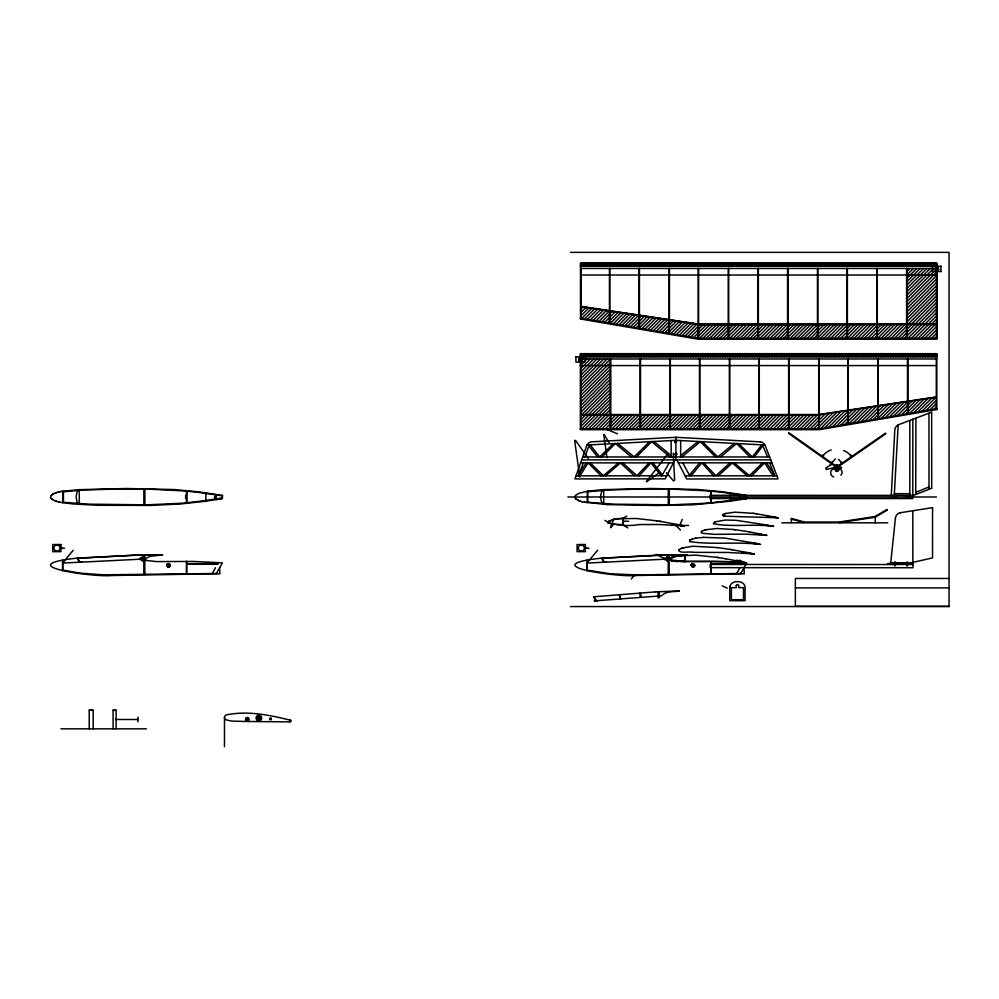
<?xml version="1.0" encoding="UTF-8"?>
<svg xmlns="http://www.w3.org/2000/svg" width="999" height="999" viewBox="0 0 999 999"><rect width="100%" height="100%" fill="white"/><g stroke="black" fill="none" stroke-linecap="round" stroke-linejoin="round"><path stroke-width="1.5" d="M142.358 555.069L142.358 561.038L143.544 561.038L143.544 555.019M607.892 522.152C606.031 522.514 621.853 527.572 639.26 524.562L659.977 524.525L684.178 525.949L672.539 524.4L672.452 525.162M666.758 555.069L666.758 561.038L667.944 561.038L667.944 555.019M915.733 494.455L915.896 418.094M62.787 570.704L62.825 563.061L144.655 558.99L150.287 556.256L162.562 554.944M587.175 570.704L587.212 563.061L669.055 558.99L674.675 556.256L684.652 554.982M290.234 720.067C290.946 720.828 291.071 721.128 290.509 720.229C269.805 715.097 247.864 710.539 226.561 714.822A2.71 2.71 0 0 0 225.749 719.755L231.556 721.078L245.991 721.503C243.544 716.807 250.774 716.807 248.326 721.49L247.302 721.503M248.326 719.005L247.165 720.092L245.991 719.005M936.775 409.54L936.775 353.683L580.369 353.683L580.369 429.695L819.168 429.695L936.775 409.54L936.812 408.741L819.168 428.946L580.369 428.833M891.183 496.915L894.829 429.82A5.919 5.919 0 0 1 898.713 424.712M894.192 496.99L898.151 425.062M734.365 561.95L734.44 561.201L746.016 562.749L741.857 562.474M742.282 553.159L742.369 552.41L754.133 553.995L752.821 553.871M890.671 563.498L895.416 518.031M77.235 558.316L139.073 555.069L162.675 554.782L138.911 554.907L77.048 558.154C7.255 565.659 95.429 577.584 111.975 575.499M663.348 554.907L601.435 558.154C531.655 565.659 619.817 577.584 636.375 575.499M761.738 534.702L760.863 534.19M768.593 525.674L773.538 526.348L762.012 524.8L761.9 525.549M906.193 562.749L908.128 562.787M63.337 561.401L63.224 562.35L73.202 550.237M587.737 561.401L587.612 562.35L597.589 550.237M698.276 324.538L936.612 324.263L698.276 324.538L581.031 306.705L698.326 324.263M755.044 534.59L755.157 533.828L766.733 535.377L765.971 535.377M736.226 585.402L737.574 584.378L738.686 585.601M713.436 523.688C731.53 527.41 753.683 523.576 773.463 526.348M739.123 561.326L736.862 560.289M822.614 456.156L822.976 454.895M740.271 560.764C737.487 559.577 742.195 562.375 740.421 560.489M739.435 563.973L740.271 561.238M738.835 563.936L739.71 561.088M670.204 558.429L670.242 560.139M610.464 527.497L613.236 520.566M584.952 456.955L589.273 444.905M578.421 475.849L583.291 462.887M766.683 535.339L745.416 534.153L714.397 534.353L702.796 533.316L701.248 532.804L701.648 531.256M679.819 525.074L682.28 519.38M670.317 559.852C672.077 558.791 668.581 559.677 671.191 558.154M674.949 459.802L665.209 478.858L574.937 478.896L586.663 445.779A5.907 5.907 0 0 1 591.932 441.808L675.898 437.3L759.989 441.858M212.312 573.526L215.522 567.694M736.7 573.526L739.909 567.694M217.382 564.485L218.406 562.674M216.308 573.638L222.415 562.824L193.219 561.438L156.418 561.6L146.279 560.451M741.77 564.485L742.806 562.674M740.709 573.638L746.802 562.824L745.454 562.824M661.763 475.799L669.205 462.849M669.767 558.978L670.554 559.69M579.882 475.961L588.086 462.887L601.161 475.849M579.17 473.826L586.188 462.887M723.064 515.634L722.951 514.797M689.685 541.508L689.847 540.172M754.295 456.955L762.724 445.904M646.316 481.668L667.819 453.858M761.775 444.867L752.272 456.905L738.761 443.681M610.826 527.697L613.161 524.837M689.572 475.012L699.625 462.887M691.108 475.724L701.81 462.887L713.686 475.961M631.306 578.983L634.115 575.661M832.005 462.774L835.326 458.853M639.06 475.961L650.948 462.887L661.163 475.724M608.628 522.927L608.066 523.014M649.05 462.887L636.925 475.724L622.664 462.887M936.1 266.146L936.925 265.284M581.081 309.003L583.091 306.943M934.44 266.146L936.925 263.611M934.152 356.693L936.775 354.046M645.404 266.146L648.376 263.137M647.102 266.146L650.074 263.137M648.763 266.146L651.735 263.137M650.474 266.146L653.446 263.137M652.135 266.146L655.107 263.137M655.506 266.146L658.478 263.137M657.167 266.146L660.139 263.137M658.865 266.146L661.837 263.137M660.539 266.146L663.498 263.137M663.898 266.146L666.87 263.137M667.27 266.146L670.242 263.137M668.93 266.146L671.902 263.137M670.629 266.146L673.601 263.137M672.302 266.146L675.274 263.137M584.677 356.693L587.649 353.683M580.756 361.888L583.616 358.991M675.661 266.146L678.633 263.137M677.322 266.146L680.294 263.137M679.033 266.146L682.005 263.137M680.694 266.146L683.666 263.137M593.081 356.693L596.053 353.683M682.392 266.146L685.364 263.137M684.065 266.146L687.037 263.137M596.44 356.693L599.412 353.683M687.424 266.146L690.396 263.137M689.098 266.146L692.057 263.137M690.796 266.146L693.768 263.137M692.457 266.146L695.429 263.137M604.845 356.693L607.817 353.683M695.828 266.146L698.801 263.137M699.188 266.146L702.16 263.137M700.861 266.146L703.833 263.137M613.236 356.693L616.208 353.683M702.559 266.146L705.531 263.137M704.22 266.146L707.192 263.137M616.608 356.693L619.58 353.683M707.592 266.146L710.564 263.137M710.951 266.146L713.923 263.137M712.624 266.146L715.596 263.137M624.999 356.693L627.971 353.683M714.322 266.146L717.294 263.137M715.983 266.146L718.955 263.137M628.371 356.693L631.343 353.683M719.355 266.146L722.327 263.137M633.403 356.693L636.375 353.683M722.727 266.146L725.686 263.137M724.387 266.146L727.359 263.137M636.763 356.693L639.735 353.683M727.747 266.146L730.719 263.137M731.118 266.146L734.09 263.137M732.779 266.146L735.751 263.137M645.167 356.693L648.139 353.683M734.49 266.146L737.449 263.137M736.151 266.146L739.123 263.137M648.526 356.693L651.498 353.683M739.51 266.146L742.482 263.137M653.558 356.693L656.53 353.683M742.881 266.146L745.853 263.137M744.542 266.146L747.514 263.137M656.93 356.693L659.902 353.683M747.914 266.146L750.886 263.137M751.273 266.146L754.245 263.137M665.322 356.693L668.294 353.683M754.645 266.146L757.617 263.137M756.305 266.146L759.277 263.137M668.693 356.693L671.665 353.683M759.677 266.146L762.649 263.137M673.726 356.693L676.698 353.683M763.049 266.146L766.008 263.137M766.408 266.146L769.38 263.137M677.085 356.693L680.057 353.683M768.069 266.146L771.041 263.137M680.456 356.693L683.428 353.683M771.44 266.146L774.412 263.137M685.489 356.693L688.461 353.683M774.812 266.146L777.784 263.137M688.86 356.693L691.82 353.683M779.832 266.146L782.804 263.137M693.88 356.693L696.852 353.683M783.204 266.146L786.176 263.137M697.252 356.693L700.224 353.683M786.575 266.146L789.547 263.137M788.236 266.146L791.208 263.137M700.624 356.693L703.583 353.683M791.608 266.146L794.567 263.137M705.644 356.693L708.616 353.683M794.967 266.146L797.939 263.137M709.015 356.693L711.987 353.683M798.338 266.146L801.31 263.137M799.999 266.146L802.971 263.137M712.387 356.693L715.359 353.683M714.048 356.693L717.02 353.683M803.371 266.146L806.33 263.137M717.407 356.693L720.379 353.683M806.73 266.146L809.702 263.137M720.779 356.693L723.751 353.683M811.762 266.146L814.734 263.137M725.811 356.693L728.783 353.683M815.134 266.146L818.106 263.137M729.183 356.693L732.142 353.683M818.493 266.146L821.465 263.137M732.542 356.693L735.514 353.683M734.203 356.693L737.175 353.683M823.526 266.146L826.498 263.137M737.574 356.693L740.546 353.683M826.897 266.146L829.869 263.137M740.946 356.693L743.918 353.683M830.256 266.146L833.228 263.137M831.93 266.146L834.889 263.137M744.305 356.693L747.277 353.683M745.966 356.693L748.938 353.683M835.289 266.146L838.261 263.137M838.661 266.146L841.633 263.137M749.337 356.693L752.309 353.683M752.709 356.693L755.681 353.683M754.37 356.693L757.342 353.683M843.693 266.146L846.665 263.137M757.741 356.693L760.701 353.683M847.052 266.146L850.024 263.137M761.101 356.693L764.073 353.683M850.424 266.146L853.396 263.137M764.472 356.693L767.444 353.683M766.133 356.693L769.105 353.683M855.456 266.146L858.428 263.137M858.815 266.146L861.787 263.137M769.505 356.693L772.464 353.683M772.864 356.693L775.836 353.683M774.525 356.693L777.497 353.683M777.896 356.693L780.868 353.683M867.219 266.146L870.191 263.137M781.268 356.693L784.24 353.683M870.579 266.146L873.551 263.137M784.627 356.693L787.599 353.683M786.288 356.693L789.26 353.683M878.983 266.146L881.955 263.137M789.66 356.693L792.632 353.683M793.031 356.693L796.003 353.683M882.342 266.146L885.314 263.137M794.692 356.693L797.664 353.683M796.39 356.693L799.362 353.683M798.064 356.693L801.023 353.683M887.374 266.146L890.346 263.137M801.423 356.693L804.395 353.683M890.746 266.146L893.718 263.137M804.794 356.693L807.766 353.683M806.455 356.693L809.427 353.683M809.827 356.693L812.799 353.683M899.137 266.146L902.109 263.137M813.186 356.693L816.158 353.683M902.509 266.146L905.481 263.137M814.847 356.693L817.819 353.683M816.558 356.693L819.53 353.683M818.218 356.693L821.19 353.683M821.59 356.693L824.562 353.683M910.901 266.146L913.873 263.137M824.949 356.693L827.921 353.683M914.272 266.146L917.244 263.137M826.623 356.693L829.582 353.683M828.321 356.693L831.293 353.683M829.982 356.693L832.954 353.683M833.353 356.693L836.325 353.683M922.664 266.146L925.636 263.137M835.014 356.693L837.986 353.683M836.712 356.693L839.684 353.683M838.386 356.693L841.345 353.683M841.745 356.693L844.717 353.683M845.117 356.693L848.089 353.683M846.777 356.693L849.749 353.683M848.476 356.693L851.448 353.683M850.149 356.693L853.121 353.683M853.508 356.693L856.48 353.683M855.169 356.693L858.141 353.683M856.88 356.693L859.852 353.683M858.541 356.693L861.513 353.683M860.251 356.693L863.211 353.683M861.912 356.693L864.884 353.683M863.573 356.693L866.545 353.683M865.271 356.693L868.243 353.683M866.945 356.693L869.904 353.683M868.643 356.693L871.615 353.683M870.304 356.693L873.276 353.683M873.675 356.693L876.647 353.683M875.336 356.693L878.308 353.683M877.035 356.693L880.007 353.683M878.708 356.693L881.68 353.683M880.406 356.693L883.378 353.683M882.067 356.693L885.039 353.683M883.728 356.693L886.7 353.683M885.439 356.693L888.411 353.683M887.1 356.693L890.072 353.683M888.798 356.693L891.77 353.683M890.471 356.693L893.443 353.683M893.83 356.693L896.802 353.683M895.504 356.693L898.463 353.683M897.202 356.693L900.174 353.683M898.863 356.693L901.835 353.683M900.574 356.693L903.533 353.683M902.234 356.693L905.206 353.683M903.895 356.693L906.867 353.683M905.594 356.693L908.566 353.683M907.267 356.693L910.226 353.683M908.965 356.693L911.937 353.683M910.626 356.693L913.598 353.683M912.337 356.693L915.309 353.683M913.998 356.693L916.97 353.683M915.658 356.693L918.63 353.683M917.357 356.693L920.329 353.683M919.03 356.693L922.002 353.683M920.728 356.693L923.7 353.683M922.389 356.693L925.361 353.683M636.488 456.955L651.698 441.583M580.756 365.259L586.937 359.041M580.794 423.089L588.96 414.885M602.035 456.955L615.334 443.568M52.21 494.655L51.224 495.454M51.886 494.855L53.596 493.831M54.271 493.506L56.681 492.557M56.331 492.682L58.466 492.007M587.612 319.268L597.677 309.166M601.947 321.728L612.25 311.388M580.756 368.619L590.309 359.041M624.887 325.686L635.576 314.947M627.772 326.161L638.511 315.384M580.719 375.349L596.965 359.078M639.223 328.134L650.162 317.17M580.719 408.978L610.314 379.358M665.047 332.58L676.423 321.166M670.791 333.566L682.242 322.078M580.756 426.486L592.32 414.885M679.382 335.027L690.996 323.389M685.127 336.026L696.815 324.3M693.731 337.487L706.718 324.45M576.685 494.617L578.696 493.469M579.37 493.194L588.761 490.971M763.473 338.324L777.347 324.413M675.861 428.871L689.722 414.96M780.269 338.324L794.143 324.413M692.657 428.871L706.518 414.96M783.641 338.324L797.502 324.413M696.028 428.871L709.889 414.96M787.012 338.324L800.873 324.413M608.728 521.316L613.836 519.53M611.888 520.129L608.528 521.828M613.161 519.492L612.325 519.73M709.452 428.871L723.313 414.96M712.824 428.871L726.685 414.96M810.539 338.324L824.4 324.413M726.248 428.871L740.109 414.96M729.607 428.871L743.481 414.96M732.979 428.871L746.84 414.96M840.758 338.324L854.657 324.375M844.13 338.324L858.029 324.375M847.489 338.324L861.388 324.375M850.861 338.324L864.759 324.375M854.22 338.324L868.131 324.375M906.98 298.439L936.538 268.843M867.656 338.324L881.555 324.375M871.016 338.324L884.927 324.375M874.387 338.324L888.286 324.375M793.468 428.871L807.292 415.01M670.042 558.591L670.866 557.879M670.679 557.991L672.302 557.117M671.827 557.842L673.451 557.117M673.526 557.117L675.699 556.493M691.196 539.46L692.344 538.985M701.485 531.381L704.145 530.269M894.542 338.324L908.453 324.375M897.914 338.324L911.812 324.375M715.709 521.753L725.374 520.054L735.401 520.292A4.558 4.558 0 0 0 736.463 520.367L768.631 525.274M813.623 428.871L828.908 413.536M684.652 561.475L669.954 559.852M924.887 324.213L936.575 312.5M840.958 425.062L856.68 409.303M857.192 422.252L872.527 406.88M861.238 421.578L876.485 406.293M893.718 415.996L908.216 401.461M922.114 411.126L935.976 397.215M51.336 495.329L50.462 497.552L51.536 498.901M214.648 497.514L216.109 496.116L216.246 497.552L214.448 497.015L216.034 496.053M214.972 497.789L216.396 496.403M220.704 498.701L222.452 498.538L222.415 495.329M219.718 567.819L219.68 573.126M581.156 263.174L580.519 263.811L582.904 266.146M582.854 263.174L580.606 265.434L581.193 266.146M581.555 266.146L584.527 263.174M583.254 266.146L586.226 263.174M584.914 266.146L587.887 263.174M586.625 266.146L589.597 263.174M588.286 266.146L591.258 263.174M589.947 266.146L592.919 263.174M591.658 266.146L594.617 263.174M593.319 266.146L596.291 263.174M595.017 266.146L597.989 263.174M596.678 266.146L599.65 263.174M598.389 266.146L601.361 263.174M600.049 266.146L603.021 263.174M601.71 266.146L604.682 263.174M603.421 266.146L606.393 263.174M605.082 266.146L608.054 263.174M606.78 266.146L609.752 263.174M608.441 266.146L611.413 263.174M611.813 266.146L614.785 263.174M613.473 266.146L616.445 263.174M615.184 266.146L618.156 263.174M616.845 266.146L619.817 263.174M618.543 266.146L621.515 263.174M620.217 266.146L623.176 263.174M621.878 266.146L624.85 263.174M623.576 266.146L626.548 263.174M625.237 266.146L628.209 263.174M626.947 266.146L629.919 263.174M581.031 312.375L586.026 307.38M628.608 266.146L631.58 263.174M581.031 315.784L588.96 307.854M631.98 266.146L634.939 263.174M633.641 266.146L636.613 263.174M581.868 318.281L591.845 308.291M635.339 266.146L638.311 263.174M637 266.146L639.972 263.174M638.711 266.146L641.683 263.174M640.371 266.146L643.344 263.174M643.743 266.146L646.715 263.174M593.356 320.254L603.533 310.077M596.203 320.729L606.43 310.514M653.796 266.146L656.805 263.137M599.063 321.253L609.353 310.951M662.2 266.146L665.209 263.137M607.692 322.714L618.106 312.3M665.559 266.146L668.568 263.137M610.551 323.189L621.003 312.737M580.956 353.683L580.369 354.283L582.704 356.693M580.369 355.944L582.617 353.683M613.398 323.701L623.938 313.162M581.318 356.693L584.328 353.683M582.979 356.693L585.988 353.683M673.963 266.146L676.972 263.137M586.351 356.693L589.36 353.683M619.143 324.687L629.757 314.073M588.011 356.693L591.021 353.683M589.71 356.693L592.719 353.683M622.027 325.174L632.692 314.51M591.371 356.693L594.38 353.683M594.742 356.693L597.752 353.683M685.726 266.146L688.736 263.137M580.719 371.99L593.631 359.078M598.114 356.693L601.123 353.683M599.775 356.693L602.784 353.683M601.473 356.693L604.482 353.683M603.134 356.693L606.143 353.683M694.118 266.146L697.127 263.137M633.478 327.148L644.33 316.296M580.719 382.043L603.658 359.116M606.505 356.693L609.515 353.683M697.489 266.146L700.499 263.137M636.375 327.622L647.265 316.733M608.166 356.693L611.176 353.683M580.719 385.414L606.98 359.153M609.877 356.693L612.887 353.683M611.538 356.693L614.547 353.683M580.719 388.786L610.314 359.19M642.12 328.621L653.084 317.645M614.897 356.693L617.919 353.683M705.881 266.146L708.903 263.137M580.719 392.145L610.314 362.562M644.967 329.133L656.018 318.082M618.269 356.693L621.278 353.683M709.253 266.146L712.262 263.137M580.719 395.517L610.314 365.921M619.929 356.693L622.939 353.683M647.814 329.608L658.915 318.519M621.64 356.693L624.65 353.683M580.719 398.888L610.314 369.293M623.301 356.693L626.311 353.683M650.711 330.082L661.837 318.956M580.719 402.247L610.314 372.664M626.673 356.693L629.682 353.683M717.657 266.146L720.666 263.137M653.558 330.594L664.772 319.38M580.719 405.619L610.314 376.024M630.032 356.693L633.041 353.683M721.016 266.146L724.025 263.137M656.455 331.069L667.669 319.867M631.693 356.693L634.702 353.683M659.303 331.581L670.591 320.292M635.064 356.693L638.074 353.683M726.048 266.146L729.058 263.137M580.681 412.35L610.314 382.717M662.162 332.055L673.488 320.729M638.436 356.693L641.445 353.683M729.42 266.146L732.429 263.137M581.593 414.81L610.314 386.089M640.097 356.693L643.106 353.683M580.844 416.308L582.267 414.885M641.795 356.693L644.805 353.683M584.952 414.772L610.314 389.46M643.456 356.693L646.478 353.683M580.794 419.717L585.626 414.885M588.361 414.772L610.314 392.819M646.828 356.693L649.837 353.683M737.811 266.146L740.821 263.137M591.733 414.772L610.314 396.191M650.199 356.693L653.209 353.683M741.183 266.146L744.193 263.137M673.638 334.041L685.177 322.515M651.86 356.693L654.869 353.683M655.232 356.693L658.241 353.683M746.203 266.146L749.225 263.137M598.463 414.722L610.314 402.884M658.591 356.693L661.6 353.683M749.575 266.146L752.584 263.137M601.873 414.685L610.314 406.256M660.252 356.693L663.261 353.683M661.962 356.693L664.972 353.683M752.946 266.146L755.956 263.137M605.244 414.685L610.314 409.615M663.623 356.693L666.633 353.683M591.845 428.833L605.756 414.922M608.603 414.685L610.314 412.987M666.995 356.693L670.004 353.683M595.217 428.833L609.115 414.922M757.979 266.146L760.988 263.137M687.986 336.501L700.024 324.45M670.354 356.693L673.363 353.683M761.338 266.146L764.347 263.137M690.833 337.013L703.396 324.45M672.015 356.693L675.024 353.683M764.71 266.146L767.719 263.137M675.386 356.693L678.396 353.683M696.578 337.962L710.089 324.45M678.758 356.693L681.768 353.683M769.742 266.146L772.751 263.137M608.641 428.833L622.552 414.922M699.587 338.324L713.448 324.45M682.117 356.693L685.127 353.683M773.101 266.146L776.111 263.137M683.778 356.693L686.8 353.683M612.012 428.833L625.911 414.922M702.959 338.324L716.82 324.45M776.473 266.146L779.482 263.137M687.15 356.693L690.159 353.683M615.384 428.833L629.283 414.922M778.134 266.146L781.143 263.137M706.318 338.324L720.192 324.45M690.521 356.693L693.531 353.683M781.505 266.146L784.515 263.137M709.69 338.324L723.551 324.45M692.182 356.693L695.192 353.683M784.864 266.146L787.874 263.137M713.061 338.324L726.922 324.45M695.554 356.693L698.563 353.683M625.436 428.833L639.348 414.922M716.42 338.324L730.281 324.45M698.913 356.693L701.922 353.683M789.897 266.146L792.906 263.137M628.808 428.833L642.707 414.922M719.792 338.324L733.653 324.45M702.285 356.693L705.294 353.683M793.268 266.146L796.278 263.137M703.945 356.693L706.955 353.683M632.167 428.833L646.078 414.922M723.114 338.324L736.975 324.45M796.628 266.146L799.637 263.137M707.317 356.693L710.326 353.683M635.539 428.833L649.437 414.922M726.485 338.324L740.346 324.45M710.676 356.693L713.686 353.683M801.66 266.146L804.67 263.137M729.844 338.324L743.718 324.45M576.361 494.817C574.45 495.117 575.362 499.113 574.974 497.714M642.232 428.833L656.131 414.922M805.032 266.146L808.041 263.137M733.216 338.324L747.077 324.45M715.709 356.693L718.718 353.683M645.604 428.833L659.502 414.922M808.391 266.146L811.4 263.137M736.588 338.324L750.449 324.45M719.08 356.693L722.09 353.683M810.064 266.146L813.074 263.137M648.963 428.833L662.874 414.922M739.947 338.324L753.808 324.45M722.439 356.693L725.449 353.683M813.423 266.146L816.433 263.137M724.113 356.693L727.122 353.683M652.335 428.833L666.233 414.922M743.318 338.324L757.18 324.45M816.795 266.146L819.804 263.137M727.472 356.693L730.481 353.683M655.706 428.833L669.605 414.922M820.167 266.146L823.176 263.137M730.843 356.693L733.853 353.683M659.028 428.833L672.926 414.922M821.827 266.146L824.837 263.137M750.012 338.324L763.873 324.45M662.399 428.871L676.298 414.96M825.186 266.146L828.196 263.137M753.383 338.324L767.244 324.45M735.876 356.693L738.885 353.683M665.759 428.871L679.67 414.96M828.558 266.146L831.568 263.137M756.743 338.324L770.604 324.45M739.235 356.693L742.245 353.683M669.13 428.871L683.029 414.96M760.114 338.324L773.975 324.45M742.607 356.693L745.616 353.683M833.591 266.146L836.6 263.137M672.489 428.871L686.4 414.96M836.95 266.146L839.959 263.137M747.639 356.693L750.649 353.683M766.807 338.324L780.706 324.413M840.321 266.146L843.331 263.137M750.998 356.693L754.008 353.683M679.195 428.871L693.094 414.96M841.982 266.146L844.992 263.137M770.179 338.324L784.078 324.413M682.554 428.871L696.465 414.96M845.354 266.146L848.363 263.137M773.538 338.324L787.437 324.413M756.031 356.693L759.04 353.683M685.926 428.871L699.824 414.96M848.713 266.146L851.735 263.137M776.91 338.324L790.808 324.413M759.402 356.693L762.412 353.683M675.024 442.17L675.824 440.509L676.523 442.245L675.024 442.17L676.373 440.784M675.349 442.42L676.698 441.046M689.285 428.871L703.196 414.96M852.085 266.146L855.094 263.137M762.761 356.693L765.771 353.683M853.745 266.146L856.755 263.137M857.117 266.146L860.127 263.137M767.794 356.693L770.803 353.683M860.489 266.146L863.498 263.137M771.166 356.693L774.175 353.683M699.35 428.871L713.249 414.96M862.149 266.146L865.159 263.137M790.334 338.324L804.232 324.413M675.074 454.695L675.898 453.034L674.949 454.445L676.61 454.757L676.535 453.259M863.848 266.146L866.857 263.137M675.424 454.932L676.81 453.646M609.877 520.954L609.115 521.391M702.722 428.871L716.62 414.96M865.509 266.146L868.518 263.137M793.706 338.324L807.604 324.413M612.125 520.054L613.036 519.73M776.198 356.693L779.208 353.683M614.547 519.418L615.896 519.143M706.081 428.871L719.992 414.96M868.88 266.146L871.89 263.137M797.065 338.324L810.976 324.413M779.557 356.693L782.567 353.683M617.519 518.906L613.361 519.455M872.252 266.146L875.261 263.137M800.436 338.324L814.335 324.413M782.929 356.693L785.938 353.683M873.913 266.146L876.922 263.137M875.611 266.146L878.62 263.137M803.795 338.324L817.706 324.413M877.272 266.146L880.294 263.137M787.961 356.693L790.971 353.683M716.146 428.871L730.044 414.96M807.167 338.324L821.066 324.413M880.643 266.146L883.653 263.137M791.32 356.693L794.33 353.683M719.517 428.871L733.416 414.96M884.015 266.146L887.025 263.137M722.876 428.871L736.787 414.96M885.676 266.146L888.685 263.137M813.86 338.324L827.771 324.413M889.048 266.146L892.057 263.137M817.232 338.324L831.131 324.413M799.724 356.693L802.734 353.683M892.407 266.146L895.416 263.137M820.591 338.324L834.502 324.413M803.084 356.693L806.093 353.683M894.068 266.146L897.077 263.137M895.778 266.146L898.788 263.137M823.963 338.324L837.861 324.413M897.439 266.146L900.449 263.137M808.116 356.693L811.126 353.683M736.3 428.871L750.212 414.96M827.334 338.324L841.233 324.413M900.811 266.146L903.82 263.137M811.488 356.693L814.497 353.683M830.693 338.324L844.605 324.413M904.17 266.146L907.179 263.137M743.044 428.871L756.905 415.01M905.831 266.146L908.84 263.137M907.542 266.146L910.551 263.137M746.403 428.871L760.276 415.01M909.202 266.146L912.212 263.137M837.387 338.324L851.298 324.413M819.879 356.693L822.889 353.683M749.774 428.871L763.636 415.01M906.98 271.541L909.914 268.606M912.574 266.146L915.584 263.137M823.251 356.693L826.26 353.683M753.146 428.871L767.007 415.01M906.98 274.9L913.286 268.606M915.933 266.146L918.943 263.137M917.594 266.146L920.616 263.137M906.98 278.271L916.695 268.569M919.305 266.146L922.314 263.137M920.966 266.146L923.975 263.137M831.643 356.693L834.652 353.683M759.839 428.871L773.701 415.01M924.337 266.146L927.347 263.137M763.199 428.871L777.06 415.01M906.98 284.965L923.426 268.531M925.998 266.146L929.008 263.137M927.696 266.146L930.706 263.137M906.98 288.336L926.835 268.531M766.57 428.871L780.431 415.01M929.37 266.146L932.379 263.137M857.554 338.324L871.49 324.375M840.047 356.693L843.056 353.683M931.068 266.146L934.077 263.137M769.929 428.871L783.803 415.01M906.98 291.696L930.194 268.494M932.729 266.146L935.738 263.137M860.913 338.324L874.862 324.375M843.406 356.693L846.415 353.683M773.301 428.871L787.162 415.01M906.98 295.067L933.566 268.494M864.285 338.324L878.233 324.375M776.635 428.871L790.496 415.01M851.81 356.693L854.819 353.683M779.994 428.871L793.855 415.01M906.98 301.76L936.538 272.215M906.98 305.132L936.575 275.574M783.366 428.871L797.227 415.01M906.98 308.491L936.575 278.946M786.725 428.871L800.599 415.01M877.709 338.324L891.657 324.375M906.98 311.863L936.575 282.317M790.097 428.871L803.958 415.01M881.081 338.324L895.017 324.375M906.98 315.222L936.575 285.639M884.452 338.324L898.388 324.375M796.79 428.871L810.651 415.01M906.98 318.594L936.575 289.011M887.811 338.324L901.76 324.375M871.965 356.693L874.974 353.683M906.98 321.915L936.575 292.37M670.516 558.666L672.102 557.679M800.162 428.871L814.023 415.01M891.183 338.324L905.119 324.375M680.656 548.688L681.568 548.364M681.243 548.488L682.042 548.176M690.159 539.972L695.741 538.111M681.805 548.251L682.829 547.939M682.442 548.051L683.741 547.739M803.521 428.871L817.382 415.01M908.178 324.138L936.575 295.741M676.498 556.293L675.511 556.53M705.731 529.832L707.08 529.557M911.5 324.138L936.575 299.063M806.892 428.871L820.991 414.772M715.072 521.953L713.448 523.576M706.842 529.595L717.057 528.483L732.342 529.395A3.034 3.034 0 0 0 733.141 529.47L733.89 529.595M739.035 497.514L740.509 496.116L740.571 497.614L738.848 497.015L740.434 496.053M739.46 497.827L740.783 496.403M714.872 522.027L715.596 521.79M723.001 514.847L724.387 513.948M724.35 513.948L726.048 513.399M810.264 428.871L824.949 414.173M914.872 324.138L936.575 302.435M901.235 338.324L915.184 324.375M725.611 513.511L734.877 512.162L753.496 513.349M918.193 324.176L936.575 305.794M904.607 338.324L918.556 324.375M745.142 498.663L746.84 498.538M921.565 324.176L936.575 309.166M816.957 428.871L832.879 412.949M892.132 356.693L895.141 353.683M820.679 428.509L836.837 412.35M928.258 324.213L936.612 315.859M824.712 427.834L840.833 411.713M828.795 427.122L844.792 411.126M832.841 426.448L848.763 410.527M921.44 338.274L935.389 324.338M844.992 424.35L860.639 408.703M849.075 423.638L864.597 408.116M934.864 338.274L936.538 336.613M853.121 422.964L868.568 407.517M924.05 356.693L927.022 353.733M925.761 356.693L928.733 353.733M927.422 356.693L930.394 353.733M929.132 356.693L932.092 353.733M930.793 356.693L933.765 353.733M932.492 356.693L935.464 353.733M935.826 356.693L936.737 355.781M873.401 419.48L888.411 404.47M877.472 418.768L892.369 403.871M881.518 418.094L896.328 403.284M885.601 417.382L900.286 402.684M889.634 416.67L904.257 402.048M744.105 567.819L744.23 573.876L740.746 573.801M897.751 415.284L912.174 400.861M901.797 414.61L916.133 400.274M905.881 413.898L920.129 399.637M913.998 412.512L928.059 398.451M926.16 410.414L936.213 400.349M934.277 409.028L936.3 407.005M894.155 497.514L895.541 496.091L895.828 497.627L894.055 497.202L895.454 496.041M894.505 497.752L895.891 496.366M906.505 497.664L907.979 496.228L908.041 497.739L906.318 497.14L907.904 496.178M906.93 497.952L908.253 496.515M584.715 318.756L594.78 308.728M590.459 319.742L600.599 309.64M604.807 322.202L615.184 311.863M616.296 324.176L626.86 313.649M630.631 326.636L641.445 315.859M580.719 378.683L600.324 359.116M667.906 333.054L679.345 321.641M595.104 414.722L610.314 399.55M581.755 428.833L595.691 414.922M676.498 334.515L688.099 322.952M585.114 428.833L599.063 414.922M588.486 428.833L602.422 414.922M682.242 335.502L693.93 323.863M598.538 428.833L612.487 414.922M601.91 428.833L615.859 414.922M605.282 428.833L619.218 414.922M618.706 428.833L632.654 414.922M622.077 428.833L636.013 414.922M638.873 428.833L652.809 414.922M746.64 338.324L760.551 324.45M739.672 428.871L753.571 415.01M834.028 338.324L847.964 324.413M756.468 428.871L770.366 415.01M906.98 281.593L920.054 268.569M672.14 557.205L673.563 556.693M704.258 530.232L704.969 529.994M907.979 338.274L921.915 324.375M911.338 338.274L925.286 324.375M914.709 338.274L928.645 324.375M918.081 338.274L932.017 324.375M836.875 425.736L852.721 409.94M924.774 338.274L936.488 326.598M928.133 338.274L936.488 329.957M865.271 420.866L880.481 405.694M869.355 420.154L884.452 405.107M909.914 413.186L924.1 399.038M918.031 411.8L932.017 397.852M634.115 456.955L649.487 441.695M751.598 475.849L764.622 462.887L773.064 475.849M931.58 324.213L936.612 319.23M931.505 338.274L936.538 333.291M930.194 409.69L936.25 403.671M610.114 266.146L613.124 263.174M630.269 266.146L633.279 263.174M642.032 266.146L645.042 263.174M613.236 443.643L599.687 456.955L590.184 444.867M749.337 475.724L762.487 462.887M934.914 324.263L936.612 322.59M718.318 475.724L732.579 462.774M730.082 462.887L715.833 475.724L703.708 462.887M887.137 564.298L888.136 563.424L912.886 563.424L912.774 564.298M605.556 475.849L620.404 463.012M603.184 475.849L618.269 463.012M681.88 456.955L700.386 441.62M720.504 456.955L736.7 443.519M680.819 455.482L698.001 441.508M717.769 456.868L734.29 443.406M646.828 481.668L659.265 472.639M837.424 467.282L885.838 433.741M836.163 467.282L885.439 433.179M825.586 468.244L831.405 464.435L830.219 464.672M823.563 455.606L822.502 456.281A17.92 17.92 0 0 1 831.218 449.925M836.563 467.207L837.349 466.733M836.563 467.769L837.349 467.282M894.592 564.972L895.379 564.485M168.506 566.508L170.242 565.484M168.506 567.07L170.042 566.158M692.894 566.508L694.642 565.484M692.894 567.07L694.442 566.158M166.92 564.722L168.544 563.773M691.308 564.722L692.931 563.773M875.211 516.371L887.025 509.428M875.574 516.995L887.374 510.064M166.833 564.885L168.544 563.898M170.205 565.359L168.506 566.358L170.005 565.359M168.506 566.783L170.205 565.796M691.233 564.885L692.931 563.898M694.642 565.322A1.736 1.736 0 0 1 692.02 566.833A1.736 1.736 0 0 1 692.02 563.811A1.736 1.736 0 0 1 694.642 565.322L692.894 566.358L694.405 565.359M692.894 566.783L694.592 565.796M167.033 564.485L168.544 563.623M167.033 565.322L168.544 564.447M836.563 466.658L837.312 466.221M691.433 564.485L692.931 563.623M691.433 565.322L692.931 564.447M739.397 561.838L740.147 561.401M894.592 563.861L895.341 563.424M906.792 563.898L907.542 563.461M167.507 565.322L168.544 564.722M168.506 565.958L169.53 565.359M214.41 563.823L215.434 563.224M691.907 565.322L692.931 564.722M692.894 565.958L693.93 565.359M738.798 563.823L739.834 563.224M168.506 566.908L170.167 565.958M834.14 468.007L834.977 467.532M692.894 566.908L694.555 565.958M894.592 565.521L895.416 565.047M906.792 565.559L907.616 565.084M166.796 565.047L168.544 564.06L166.796 565.322M168.506 566.633L170.242 565.634M626.823 516.133L622.901 518.419M691.196 565.159L692.931 564.06M691.196 565.322L692.931 564.335M692.894 566.633L694.642 565.634M168.694 567.07L169.892 566.396M693.094 567.07L694.28 566.396M167.27 565.322L168.544 564.61M168.506 566.071L169.768 565.359M691.67 565.322L692.931 564.61M692.894 566.071L694.168 565.359M214.61 563.149L215.597 562.587M739.198 562.474L740.184 561.913M738.998 563.149L739.984 562.587M168.506 565.796L169.293 565.359M692.894 565.796L693.681 565.359M894.592 564.41L895.379 563.973M906.792 564.447L907.579 564.01M906.792 565.009L907.579 564.572M840.796 467.008L839.41 467.769L840.796 468.281M167.195 564.248L168.307 563.661M691.583 564.248L692.694 563.661M167.707 565.322L168.544 564.885M836.563 468.281L837.387 467.844M692.107 565.322L692.931 564.885M59.615 491.77L58.978 491.92M59.253 491.845L61.788 491.371M608.566 521.441L608.528 522.065M746.565 498.576L746.927 495.454M739.435 560.377L741.058 561.001M221.341 498.738L220.667 498.863M617.357 518.743L636.525 518.506L656.568 520.804M672.015 557.242L671.153 557.679M675.112 556.256L674.163 556.493M62.388 547.939L61.676 548.251L64.61 548.251M586.775 547.939L586.063 548.251L588.998 548.251M915.733 492.357L928.97 486.975M912.849 495.566L931.705 488.286M898.463 424.75L931.505 412.225M216.508 499.488L205.819 501.198M217.145 499.413L221.216 498.776M745.616 498.776L740.384 499.575M676.335 555.968L695.741 555.144L717.294 557.405M63.062 491.171L62.825 502.784M587.337 491.208L587.212 502.784M608.379 523.014L612.799 524.125L622.827 524.6M63.299 562.275L63.973 562.075M587.687 562.275L588.361 562.075M730.207 501.198L740.659 499.525M826.061 469.542L835.089 467.407L833.666 467.407M912.849 562.387L932.529 557.917L932.567 507.617L900.211 512.762M63.337 491.77L83.779 489.985L111.501 489.198L150.362 489.235L182.442 490.859A66.109 66.109 0 0 1 184.153 491.021L193.419 491.845A51.111 51.111 0 0 1 195.155 492.045L198.364 492.407A50.125 50.125 0 0 0 200.112 492.594L222.053 495.804M587.737 491.77L608.166 489.985L635.901 489.198L674.75 489.235L706.842 490.859A66.109 66.109 0 0 1 708.541 491.021L717.806 491.845A51.111 51.111 0 0 1 719.555 492.045L722.764 492.407A50.125 50.125 0 0 0 724.5 492.594L746.453 495.804M615.971 518.943L622.864 518.181L622.827 524.8M222.29 497.952L209.303 499.962A25.062 25.062 0 0 0 208.067 500.124L206.056 500.437A26.236 26.236 0 0 1 204.47 500.674L189.41 502.46A35.502 35.502 0 0 0 187.874 502.659L184.628 503.021A52.71 52.71 0 0 1 182.605 503.209L146.99 504.845L89.798 504.17A14.161 14.161 0 0 0 88.099 504.083L63.499 502.297M746.69 497.952L733.691 499.962A25.062 25.062 0 0 0 732.467 500.124L730.444 500.437A26.236 26.236 0 0 1 728.858 500.674L713.81 502.46A35.502 35.502 0 0 0 712.262 502.659L709.015 503.021A52.71 52.71 0 0 1 706.992 503.209L671.39 504.845L614.185 504.17A14.161 14.161 0 0 0 612.487 504.083L587.774 502.26M839.41 522.702L843.768 521.99M839.335 521.99L875.374 516.483M843.693 522.027L875.461 517.195M819.13 414.485L936.375 396.903M818.968 414.81L580.681 414.81L818.968 414.81L936.25 397.265M688.611 525.437L680.819 525.511M597.04 600.649L594.105 600.886L597.677 600.611M655.819 591.858L593.556 596.815L595.966 600.774L661.6 595.816C665.696 590.983 673.563 591.895 679.308 591.108M709.727 561.363L680.694 561.563M587.012 445.03L675.898 440.309L764.909 445.03M685.414 554.982L686.163 554.944M601.635 558.316L663.461 555.069M655.544 591.858L679.27 590.946M663.311 554.907L686.987 554.782M112.1 575.499L216.196 573.763M636.488 575.499L740.584 573.763M663.548 555.107L687.075 554.782M216.433 573.476L103.109 574.825L80.807 573.201L62.825 570.154M636.725 574.912L740.821 573.476M248.326 721.49L289.947 721.877L290.859 720.991L289.885 721.877M570.616 252.372L949.05 252.372L949.05 606.63M580.207 266.109L936.612 266.109M932.417 266.308L941.208 266.308M580.519 268.444L936.925 268.444M941.408 271.541L932.417 271.541L932.417 266.383M581.156 275.025L937.05 275.025M698.601 323.976L936.413 323.976M698.476 324.5L936.488 324.5M936.925 338.274L698.126 338.399L580.481 318.194L580.519 318.993L698.126 339.185L936.925 339.185L936.925 263.137L580.519 263.137L580.481 318.906M580.681 356.618L937.087 356.618M576.086 356.855L584.877 356.855M580.407 358.991L936.775 358.991M580.244 365.572L936.175 365.572M580.881 414.523L818.693 414.523M583.216 456.955L769.58 456.955M581.668 459.877L770.729 459.877M580.606 462.887L673.451 462.849M678.358 462.849L771.877 462.812M837.911 465.509L835.963 465.472M835.451 465.584L838.623 465.584M835.251 467.719L838.773 467.719M839.61 467.682L841.707 467.682M685.014 475.799L776.91 475.849M576.011 475.849L666.758 475.799M588.561 491.021L603.696 489.622L603.696 504.32M61.276 491.446L79.296 489.622L79.296 504.32M58.304 492.045L59.178 491.883M54.62 493.356L53.359 493.943M894.392 493.668L909.802 493.668M52.685 494.343L53.359 493.981M79.146 504.408L77.31 502.722L76.311 498.526A18.656 18.656 0 0 1 76.311 495.541L77.31 491.321L78.846 489.672L126.473 488.523A2.16 2.16 0 0 1 127.422 488.523L174.251 489.547L198.726 491.845L222.527 495.454M912.849 495.367L710.002 495.329L710.002 498.538L912.811 498.576L912.849 419.243M567.882 496.99L936.45 496.99M51.174 498.576L52.522 499.575M576.123 499.013L575.412 498.339M576.048 498.976L576.798 499.488M52.173 499.338L54.895 500.799M215.996 499.575L217.382 499.375M577.984 500.162L576.248 499.1M578.621 500.524L579.457 500.874M54.945 500.836L55.769 501.161M579.333 500.836L580.244 501.198M55.657 501.111L58.904 502.06M206.131 501.161L180.657 503.971L150.087 505.432L97.477 505.269L73.202 503.971L59.69 502.222M580.044 501.111L580.681 501.348M730.519 501.161L693.294 504.795L657.479 505.506L606.868 504.595L581.868 501.748M582.142 501.785L580.756 501.348M58.741 502.022L59.853 502.26M753.221 513.311L756.468 513.786M756.231 513.748L773.9 516.958M723.913 515.934L723.151 515.771M724.063 516.008L725.012 516.208M725.262 516.246L778.021 517.757M773.538 516.883L775.124 517.157M774.687 517.082L777.859 517.757M612.961 519.53L614.747 519.38M657.367 520.916L656.38 520.766M623.501 521.241L628.646 521.241M660.252 521.391L656.805 520.841M659.577 521.278L660.814 521.478M672.814 523.688L660.489 521.441M803.995 522.027L839.41 522.027M781.78 522.827L887.736 522.827M676.335 524.4L672.14 523.576M676.173 524.363L678.234 524.762A1.936 1.936 0 0 1 678.833 524.875L679.382 524.962M679.195 524.925L682.792 525.674M682.442 525.599L683.503 525.786M733.616 529.557L735.351 529.757M705.881 529.795L704.382 530.144M749.1 531.855L761.101 534.228M703.433 537.362L695.029 538.274M690.559 539.772L689.522 540.584M689.685 541.595C712.662 545.067 736.975 541.446 760.514 544.405M703.508 537.362L725.212 538.111L754.844 543.144M754.645 543.106L755.356 543.219M755.157 543.181L756.83 543.531M756.668 543.493L758.016 543.781M757.816 543.731L759.677 544.168M759.839 544.33L748.938 542.819L748.551 543.493M683.191 547.852L692.819 546.228L717.931 547.614M730.606 549.475L717.657 547.577M680.182 548.926L678.833 549.712M732.192 549.75L747.402 552.609M692.856 552.372C690.596 551.148 678.521 553.908 678.596 549.875M742.095 551.623L742.956 551.773M749.025 552.922L746.565 552.447M749.225 553.009L749.849 553.121M749.65 553.084L752.672 553.683M753.696 553.871L727.909 552.484L692.856 552.335M684.377 555.257L676.173 556.368M676.023 556.056L674.75 556.331M717.369 557.442L718.843 557.642M140.422 558.029L142.358 558.029M666.758 558.029L664.81 558.029L664.772 559.777L666.795 559.777M718.606 557.604L725.536 558.753M725.336 558.703L734.877 560.526M142.395 559.777L140.384 559.777L140.384 558.029M669.093 559.028L670.916 560.451M146.403 560.526L144.693 559.028M671.266 560.564L670.004 560.089M735.002 560.564L736.787 560.889M671.54 560.614L673.214 561.001M673.763 561.201L677.522 561.525M738.411 561.201L740.746 561.638M745.729 562.674L740.471 561.6M738.323 562.237L729.332 561.8M893.993 562.712L895.928 562.712M890.708 562.824L912.811 562.824M218.132 563.061L205.657 563.661M742.519 563.061L730.044 563.661M186.763 563.661L217.857 563.661M711.151 563.661L742.245 563.661M186.875 564.248L217.532 564.248M711.276 564.248L741.932 564.248M216.346 573.801L219.83 573.876L219.643 572.927M636.85 574.912L610.664 573.801L587.212 570.154M949.013 578.471L795.366 578.471L795.366 606.281L949.013 606.281M795.366 587.899L949.013 587.899M570.466 606.555L948.925 606.555M89.223 710.326L93.194 710.326M113.087 710.326L116.121 710.326M115.385 719.48L137.999 719.48M60.902 728.845L146.378 728.845M778.333 517.907L766.77 516.371L766.683 517.12M680.769 525.549L684.028 525.986L680.856 525.474M740.858 562.587L738.286 562.387M580.918 306.356L698.201 323.938M712.025 561.363L732.03 561.838M736.862 560.377L743.194 562.075M840.921 462.649L841.87 462.887M745.966 495.217L722.127 491.733L696.977 489.435L651.823 488.523A2.16 2.16 0 0 0 650.873 488.523L603.496 489.622L601.698 491.321L600.699 495.541A18.656 18.656 0 0 0 600.699 498.526L601.698 502.722L603.246 504.37M749.375 531.893L747.24 531.53A7.18 7.18 0 0 0 745.853 531.293L735.077 529.707M730.331 549.438L732.379 549.8M791.32 518.381L803.958 521.915M791.121 519.055L803.758 522.589M672.489 560.963L674.912 561.201M765.858 535.177L761.775 534.353M682.879 525.674L683.778 525.986M744.068 562.749L732.704 562M670.004 559.702L670.242 560.177M675.586 561.363L728.271 561.6M672.339 560.963L671.103 560.651M605.719 428.871L617.482 433.853M833.79 468.244L834.615 468.593A4.271 4.271 0 0 0 833.616 476.948M722.24 585.839L727.235 588.136M656.056 554.433L663.823 558.154M850.299 455.994L851.61 456.63M753.933 553.995L752.309 553.596M717.02 557.367L717.657 557.479M623.501 521.278L624.138 521.59M585.114 502.46L584.44 502.297M578.583 500.487L577.472 499.887M604.919 520.404L608.254 522.227M622.664 524.6L627.859 527.934M788.823 432.667L837.749 467.282M788.436 433.266L836.525 467.282M617.632 443.406L634.19 456.868M653.958 441.458L671.153 455.519M651.585 441.62L670.079 456.955M615.259 443.519L631.455 456.955M734.49 463.012L749.575 475.849M732.342 463.012L747.202 475.849M620.167 462.774L634.427 475.724M935.938 353.733L936.775 354.52M590.222 462.887L603.421 475.724M638.711 263.174L641.72 266.146M618.543 263.174L621.553 266.146M598.389 263.174L601.398 266.146M702.359 441.695L717.844 456.955M936.1 263.137L936.925 263.973M934.44 263.137L936.925 265.634M932.729 263.137L935.738 266.146M931.068 263.137L934.077 266.146M927.696 263.137L930.706 266.146M924.337 263.137L927.347 266.146M922.664 263.137L925.686 266.146M920.966 263.137L923.975 266.146M919.305 263.137L922.314 266.146M915.933 263.137L918.943 266.146M914.272 263.137L917.282 266.146M912.574 263.137L915.584 266.146M910.901 263.137L913.91 266.146M907.542 263.137L910.551 266.146M904.17 263.137L907.179 266.146M902.509 263.137L905.519 266.146M900.811 263.137L903.82 266.146M899.137 263.137L902.147 266.146M895.778 263.137L898.788 266.146M892.407 263.137L895.416 266.146M890.746 263.137L893.755 266.146M887.374 263.137L890.384 266.146M884.015 263.137L887.025 266.146M882.342 263.137L885.364 266.146M880.643 263.137L883.653 266.146M878.983 263.137L881.992 266.146M875.611 263.137L878.62 266.146M872.252 263.137L875.261 266.146M870.579 263.137L873.588 266.146M867.219 263.137L870.229 266.146M863.848 263.137L866.857 266.146M860.489 263.137L863.498 266.146M858.815 263.137L861.825 266.146M855.456 263.137L858.466 266.146M852.085 263.137L855.094 266.146M850.424 263.137L853.433 266.146M847.052 263.137L850.062 266.146M843.693 263.137L846.702 266.146M934.277 353.733L936.687 356.144M932.616 353.733L935.588 356.693M840.321 263.137L843.331 266.146M930.906 353.733L933.878 356.693M838.661 263.137L841.67 266.146M929.245 353.733L932.217 356.693M927.547 353.733L930.519 356.693M835.289 263.137L838.298 266.146M925.873 353.733L928.845 356.693M831.93 263.137L834.939 266.146M826.897 263.137L829.907 266.146M823.526 263.137L826.535 266.146M912.412 353.683L915.421 356.693M820.154 263.137L823.176 266.146M818.493 263.137L821.503 266.146M815.134 263.137L818.144 266.146M811.762 263.137L814.772 266.146M806.73 263.137L809.739 266.146M803.371 263.137L806.38 266.146M799.999 263.137L803.009 266.146M798.338 263.137L801.348 266.146M794.967 263.137L797.976 266.146M791.608 263.137L794.617 266.146M880.481 353.683L883.491 356.693M786.575 263.137L789.585 266.146M783.204 263.137L786.213 266.146M779.832 263.137L782.854 266.146M868.718 353.683L871.727 356.693M774.812 263.137L777.821 266.146M771.44 263.137L774.45 266.146M766.408 263.137L769.417 266.146M856.955 353.683L859.964 356.693M763.049 263.137L766.058 266.146M759.677 263.137L762.687 266.146M848.563 353.683L851.573 356.693M754.645 263.137L757.654 266.146M751.273 263.137L754.295 266.146M836.8 353.683L839.809 356.693M742.881 263.137L745.891 266.146M739.51 263.137L742.519 266.146M828.396 353.683L831.405 356.693M734.49 263.137L737.499 266.146M825.037 353.683L828.046 356.693M731.118 263.137L734.128 266.146M816.633 353.683L819.642 356.693M722.727 263.137L725.736 266.146M813.273 353.683L816.283 356.693M719.355 263.137L722.364 266.146M804.869 353.683L807.879 356.693M710.951 263.137L713.973 266.146M801.51 353.683L804.52 356.693M796.478 353.683L799.487 356.693M702.559 263.137L705.569 266.146M793.106 353.683L796.116 356.693M699.188 263.137L702.197 266.146M784.715 353.683L787.724 356.693M690.796 263.137L693.806 266.146M781.343 353.683L784.352 356.693M682.392 263.137L685.414 266.146M772.951 353.683L775.961 356.693M679.033 263.137L682.042 266.146M769.58 353.683L772.589 356.693M764.547 353.683L767.557 356.693M670.629 263.137L673.638 266.146M761.176 353.683L764.198 356.693M757.816 353.683L760.826 356.693M752.784 353.683L755.793 356.693M658.865 263.137L661.875 266.146M749.412 353.683L752.422 356.693M746.053 353.683L749.063 356.693M650.474 263.137L653.483 266.146M741.021 353.683L744.03 356.693M647.14 263.174L650.112 266.146M737.649 353.683L740.659 356.693M645.441 263.174L648.413 266.146M643.781 263.174L646.753 266.146M642.07 263.174L645.042 266.146M732.629 353.683L735.639 356.693M640.409 263.174L643.381 266.146M729.258 353.683L732.267 356.693M637.05 263.174L640.009 266.146M635.376 263.174L638.349 266.146M725.886 353.683L728.895 356.693M633.678 263.174L636.65 266.146M632.017 263.174L634.989 266.146M630.307 263.174L633.279 266.146M720.853 353.683L723.875 356.693M628.646 263.174L631.618 266.146M626.985 263.174L629.957 266.146M717.494 353.683L720.504 356.693M625.287 263.174L628.246 266.146M623.613 263.174L626.585 266.146M714.123 353.683L717.132 356.693M621.915 263.174L624.887 266.146M712.462 353.683L715.471 356.693M620.254 263.174L623.226 266.146M709.09 353.683L712.1 356.693M616.883 263.174L619.855 266.146M615.222 263.174L618.194 266.146M705.731 353.683L708.741 356.693M613.511 263.174L616.483 266.146M611.85 263.174L614.822 266.146M702.359 353.683L705.369 356.693M610.152 263.174L613.124 266.146M700.699 353.683L703.708 356.693M608.491 263.174L611.463 266.146M606.818 263.174L609.79 266.146M697.327 353.683L700.336 356.693M605.119 263.174L608.091 266.146M603.458 263.174L606.43 266.146M693.968 353.683L696.977 356.693M601.748 263.174L604.72 266.146M600.087 263.174L603.059 266.146M690.596 353.683L693.606 356.693M688.935 353.683L691.945 356.693M596.728 263.174L599.687 266.146M595.054 263.174L598.026 266.146M685.564 353.683L688.573 356.693M593.356 263.174L596.328 266.146M591.695 263.174L594.667 266.146M682.205 353.683L685.214 356.693M589.984 263.174L592.956 266.146M680.531 353.683L683.541 356.693M588.324 263.174L591.296 266.146M586.663 263.174L589.635 266.146M677.172 353.683L680.182 356.693M584.952 263.174L587.924 266.146M583.291 263.174L586.263 266.146M673.801 353.683L676.81 356.693M581.593 263.174L584.565 266.146M670.441 353.683L673.451 356.693M668.768 353.683L671.778 356.693M665.409 353.683L668.418 356.693M662.037 353.683L665.047 356.693M658.666 353.683L661.688 356.693M657.005 353.683L660.014 356.693M653.646 353.683L656.655 356.693M650.274 353.683L653.284 356.693M648.613 353.683L651.623 356.693M646.902 353.683L649.912 356.693M645.242 353.683L648.251 356.693M641.882 353.683L644.892 356.693M638.511 353.683L641.52 356.693M636.85 353.683L639.86 356.693M633.478 353.683L636.488 356.693M630.119 353.683L633.129 356.693M628.446 353.683L631.455 356.693M626.748 353.683L629.757 356.693M625.087 353.683L628.096 356.693M621.715 353.683L624.725 356.693M618.344 353.683L621.366 356.693M616.683 353.683L619.692 356.693M614.984 353.683L617.994 356.693M613.324 353.683L616.333 356.693M609.952 353.683L612.961 356.693M606.58 353.683L609.59 356.693M604.919 353.683L607.929 356.693M603.221 353.683L606.231 356.693M601.56 353.683L604.57 356.693M598.189 353.683L601.198 356.693M596.528 353.683L599.537 356.693M594.817 353.683L597.827 356.693M593.156 353.683L596.166 356.693M591.458 353.683L594.467 356.693M589.785 353.683L592.807 356.693M586.425 353.683L589.435 356.693M584.765 353.683L587.774 356.693M583.054 353.683L586.063 356.693M581.393 353.683L584.403 356.693M580.369 356.031L581.031 356.693M675.461 525.074L680.456 530.069M578.821 500.599L578.309 500.362M56.531 501.436L55.807 501.161M736.625 443.568L749.937 456.955M700.262 441.62L715.471 456.955M929.407 263.137L932.379 266.146M926.036 263.137L929.008 266.146M917.644 263.137L920.616 266.146M909.24 263.137L912.212 266.146M905.881 263.137L908.84 266.146M897.477 263.137L900.449 266.146M894.117 263.137L897.077 266.146M889.085 263.137L892.057 266.146M885.713 263.137L888.685 266.146M877.322 263.137L880.294 266.146M873.95 263.137L876.922 266.146M868.918 263.137L871.89 266.146M865.559 263.137L868.518 266.146M862.187 263.137L865.159 266.146M857.154 263.137L860.127 266.146M853.783 263.137L856.755 266.146M848.763 263.137L851.735 266.146M845.391 263.137L848.363 266.146M842.02 263.137L844.992 266.146M837 263.137L839.959 266.146M924.175 353.683L927.147 356.693M833.628 263.137L836.6 266.146M922.514 353.683L925.486 356.693M920.853 353.683L923.813 356.693M830.256 263.137L833.228 266.146M919.142 353.683L922.114 356.693M828.596 263.137L831.568 266.146M917.482 353.683L920.454 356.693M915.783 353.683L918.743 356.693M825.236 263.137L828.196 266.146M914.11 353.683L917.082 356.693M821.865 263.137L824.837 266.146M910.751 353.683L913.723 356.693M909.09 353.683L912.05 356.693M907.379 353.683L910.351 356.693M816.832 263.137L819.804 266.146M905.718 353.683L908.69 356.693M904.02 353.683L906.98 356.693M813.461 263.137L816.433 266.146M902.347 353.683L905.319 356.693M900.686 353.683L903.658 356.693M810.102 263.137L813.074 266.146M898.988 353.683L901.96 356.693M808.441 263.137L811.4 266.146M897.314 353.683L900.286 356.693M895.616 353.683L898.588 356.693M805.069 263.137L808.041 266.146M893.955 353.683L896.927 356.693M892.244 353.683L895.216 356.693M801.697 263.137L804.67 266.146M890.584 353.683L893.556 356.693M888.923 353.683L891.895 356.693M887.224 353.683L890.184 356.693M796.678 263.137L799.637 266.146M885.551 353.683L888.523 356.693M883.853 353.683L886.825 356.693M793.306 263.137L796.278 266.146M882.192 353.683L885.164 356.693M789.934 263.137L792.906 266.146M878.82 353.683L881.792 356.693M788.273 263.137L791.245 266.146M877.159 353.683L880.131 356.693M875.461 353.683L878.421 356.693M784.902 263.137L787.874 266.146M873.788 353.683L876.76 356.693M872.09 353.683L875.062 356.693M781.543 263.137L784.515 266.146M870.429 353.683L873.401 356.693M778.171 263.137L781.143 266.146M867.057 353.683L870.029 356.693M776.51 263.137L779.482 266.146M865.396 353.683L868.368 356.693M863.685 353.683L866.657 356.693M773.139 263.137L776.111 266.146M862.025 353.683L864.997 356.693M860.326 353.683L863.298 356.693M769.779 263.137L772.751 266.146M858.665 353.683L861.638 356.693M768.119 263.137L771.078 266.146M855.294 353.683L858.266 356.693M764.747 263.137L767.719 266.146M853.633 353.683L856.605 356.693M851.922 353.683L854.894 356.693M761.375 263.137L764.347 266.146M850.261 353.683L853.233 356.693M758.016 263.137L760.988 266.146M846.902 353.683L849.862 356.693M756.343 263.137L759.315 266.146M845.229 353.683L848.201 356.693M843.531 353.683L846.503 356.693M752.984 263.137L755.956 266.146M841.87 353.683L844.842 356.693M840.159 353.683L843.131 356.693M749.612 263.137L752.584 266.146M838.498 353.683L841.47 356.693M747.951 263.137L750.923 266.146M746.253 263.137L749.225 266.146M835.127 353.683L838.099 356.693M744.58 263.137L747.552 266.146M833.466 353.683L836.438 356.693M831.767 353.683L834.739 356.693M741.221 263.137L744.193 266.146M830.107 353.683L833.079 356.693M737.849 263.137L740.821 266.146M826.735 353.683L829.707 356.693M736.188 263.137L739.16 266.146M823.363 353.683L826.335 356.693M732.816 263.137L735.788 266.146M821.702 353.683L824.674 356.693M820.004 353.683L822.976 356.693M729.457 263.137L732.429 266.146M818.343 353.683L821.303 356.693M727.796 263.137L730.756 266.146M726.086 263.137L729.058 266.146M814.972 353.683L817.944 356.693M724.425 263.137L727.397 266.146M811.6 353.683L814.572 356.693M721.053 263.137L724.025 266.146M809.939 353.683L812.911 356.693M808.241 353.683L811.213 356.693M717.694 263.137L720.666 266.146M806.58 353.683L809.54 356.693M716.021 263.137L718.993 266.146M714.322 263.137L717.294 266.146M803.208 353.683L806.181 356.693M712.662 263.137L715.634 266.146M799.837 353.683L802.809 356.693M709.29 263.137L712.262 266.146M798.176 353.683L801.148 356.693M707.629 263.137L710.601 266.146M705.931 263.137L708.903 266.146M794.804 353.683L797.776 356.693M704.258 263.137L707.23 266.146M791.445 353.683L794.417 356.693M700.898 263.137L703.87 266.146M789.784 353.683L792.756 356.693M788.074 353.683L791.046 356.693M697.527 263.137L700.499 266.146M786.413 353.683L789.385 356.693M695.866 263.137L698.838 266.146M694.168 263.137L697.127 266.146M783.041 353.683L786.013 356.693M692.494 263.137L695.466 266.146M779.682 353.683L782.654 356.693M689.135 263.137L692.107 266.146M778.021 353.683L780.981 356.693M687.462 263.137L690.434 266.146M776.31 353.683L779.282 356.693M685.764 263.137L688.736 266.146M774.65 353.683L777.622 356.693M684.103 263.137L687.075 266.146M771.278 353.683L774.25 356.693M680.731 263.137L683.703 266.146M767.919 353.683L770.891 356.693M677.372 263.137L680.344 266.146M766.245 353.683L769.218 356.693M675.699 263.137L678.671 266.146M674 263.137L676.972 266.146M762.886 353.683L765.858 356.693M672.339 263.137L675.312 266.146M759.515 353.683L762.487 356.693M668.968 263.137L671.94 266.146M667.307 263.137L670.279 266.146M756.156 353.683L759.128 356.693M665.609 263.137L668.568 266.146M754.482 353.683L757.454 356.693M663.935 263.137L666.907 266.146M662.237 263.137L665.209 266.146M751.123 353.683L754.095 356.693M660.576 263.137L663.548 266.146M747.751 353.683L750.724 356.693M657.205 263.137L660.177 266.146M655.544 263.137L658.516 266.146M744.392 353.683L747.352 356.693M653.846 263.137L656.805 266.146M742.719 353.683L745.691 356.693M652.172 263.137L655.144 266.146M739.36 353.683L742.332 356.693M648.813 263.137L651.785 266.146M735.988 353.683L738.96 356.693M734.327 353.683L737.299 356.693M730.956 353.683L733.928 356.693M727.597 353.683L730.569 356.693M724.225 353.683L727.197 356.693M722.564 353.683L725.536 356.693M719.193 353.683L722.165 356.693M715.833 353.683L718.793 356.693M710.801 353.683L713.773 356.693M707.429 353.683L710.401 356.693M704.07 353.683L707.03 356.693M699.038 353.683L702.01 356.693M695.666 353.683L698.638 356.693M692.295 353.683L695.267 356.693M687.275 353.683L690.247 356.693M683.903 353.683L686.875 356.693M678.87 353.683L681.842 356.693M675.511 353.683L678.471 356.693M672.14 353.683L675.112 356.693M667.107 353.683L670.079 356.693M663.736 353.683L666.708 356.693M660.376 353.683L663.348 356.693M655.344 353.683L658.316 356.693M651.972 353.683L654.944 356.693M643.581 353.683L646.553 356.693M640.209 353.683L643.181 356.693M635.189 353.683L638.149 356.693M631.818 353.683L634.79 356.693M623.413 353.683L626.385 356.693M620.054 353.683L623.026 356.693M611.65 353.683L614.622 356.693M608.291 353.683L611.263 356.693M599.887 353.683L602.859 356.693M588.124 353.683L591.096 356.693M838.573 459.365L841.87 463.012L841.87 462.3M666.433 472.752L673.601 481.031M588.886 445.979L597.677 456.955M652.971 463.012L662.349 474.775M575.486 440.309L588.448 458.529M766.533 462.887L773.775 473.701M593.906 596.778L596.403 600.774M604.17 434.652L609.078 442.569M601.56 558.154L603.808 562.15M77.16 558.154L79.421 562.15M602.11 558.266L604.283 562.15M77.722 558.266L79.895 562.15M682.754 462.849L689.76 475.799M676.972 460.039L686.713 478.971L778.096 478.896L765.222 445.616A5.894 5.894 0 0 0 759.989 441.82M762.412 444.905L767.557 456.955M769.692 462.812L774.575 475.849M851.373 455.169L851.735 456.593M640.371 593.131L641.321 597.327M639.585 593.094L640.534 597.327M619.255 594.592L620.167 599.025M619.929 594.717L620.766 598.913M574.625 440.434L579.77 477.035M603.808 434.765L606.942 457.667M606.343 562.075L602.509 562.275M81.955 562.075L78.109 562.275M673.251 453.109L674.637 480.282M931.667 412.312L931.705 488.124M912.811 510.664L912.849 563.661M940.971 266.146L940.971 271.416M936.538 268.444L936.538 338.274M936.3 358.991L936.3 408.666M928.97 413.224L928.97 489.31M909.802 420.467L909.802 497.077M907.891 358.991L907.891 413.574M907.504 358.991L907.504 413.574M907.454 562.862L907.454 565.684M906.942 268.444L906.942 338.361M906.867 562.862L906.867 565.834M906.592 268.444L906.592 338.361M895.266 562.824L895.266 565.634M894.667 562.824L894.667 565.759M878.233 358.991L878.233 418.731M877.871 358.991L877.871 418.731M877.197 268.444L877.197 338.199M876.797 268.444L876.797 338.199M875.261 517.357L875.261 522.902M848.201 358.991L848.201 423.876M847.851 358.991L847.851 423.876M847.377 268.444L847.377 338.399M846.977 268.444L846.977 338.399M838.773 466.458L838.773 470.017M837.237 465.584L837.237 469.305M836.638 465.584L836.638 469.193M835.251 466.421L835.251 469.905M832.117 461.938L832.117 462.774M819.093 358.991L819.093 428.871M818.73 358.991L818.73 428.871M817.819 268.444L817.819 338.324M817.469 268.444L817.469 338.324M791.358 519.093L791.358 522.664M788.985 358.991L788.985 428.871M788.636 358.991L788.636 428.871M787.961 268.444L787.961 338.324M787.562 268.444L787.562 338.324M759.277 358.991L759.277 428.871M758.928 358.991L758.928 428.871M758.366 268.444L758.366 338.324M758.016 268.444L758.016 338.324M738.686 585.439L738.686 587.624L743.481 587.624L743.481 599.7L731.393 599.7L731.393 587.662L736.263 587.662L736.263 585.526M730.281 493.394L730.281 500.437M729.844 586.825C730.831 579.895 743.843 579.845 745.054 586.675L745.104 600.699L729.769 600.699L729.769 586.75M729.732 358.991L729.732 428.871M729.37 358.991L729.37 428.871M728.658 268.444L728.658 338.324M728.308 268.444L728.308 338.324M711.238 491.096L711.238 502.859M711.151 561.401L711.151 573.876M710.876 491.058L710.876 502.897M710.801 561.401L710.801 573.876M699.824 358.991L699.824 428.871M699.475 358.991L699.475 428.871M698.601 268.444L698.601 338.324M698.201 268.444L698.201 338.324M684.977 554.982L684.977 561.563M684.777 554.944L684.74 561.563M680.656 440.547L680.656 456.955M675.898 437.3L675.898 459.877M671.153 440.547L671.153 456.955M670.317 358.991L670.317 428.908M669.954 358.991L669.954 428.908M669.442 268.444L669.442 333.329M669.293 489.11L669.293 504.845M669.093 268.444L669.093 333.329M669.205 574.437L669.205 555.257L668.219 555.257L668.219 574.437M668.256 489.073L668.256 504.845M659.303 591.745L659.303 597.764L658.079 597.764L658.116 591.783M640.496 358.991L640.496 428.746M640.097 358.991L640.097 428.746M639.422 268.444L639.422 328.184M639.06 268.444L639.06 328.184M623.064 518.181L623.064 524.762M610.701 358.991L610.701 428.908M610.352 358.991L610.352 428.908M609.79 268.444L609.79 323.064M609.44 268.444L609.44 323.064M587.812 491.533L587.812 502.422M586.937 560.214L586.937 570.591M584.877 356.93L584.877 362.2L575.886 362.088L575.886 356.855M580.993 268.444L580.993 318.119M580.756 358.991L580.756 428.833M224.475 717.457L224.475 746.628M205.894 493.394L205.894 500.437M186.838 491.096L186.838 502.859M186.763 561.401L186.763 573.876M186.488 491.058L186.488 502.897M186.401 561.401L186.401 573.876M185.614 495.329L185.614 498.538M144.892 489.11L144.892 504.845M144.818 574.437L144.818 555.257L143.831 555.257L143.831 574.437M143.868 489.073L143.868 504.845M137.999 717.145L137.999 721.827M116.121 728.845L116.121 710.127L113.087 710.127L113.087 728.845M93.194 728.845L93.194 710.127L89.223 710.127L89.223 728.845M63.412 491.533L63.412 502.422M62.55 560.214L62.55 570.591M839.21 468.494A3.984 3.984 0 0 1 840.871 475.199M835.951 465.134A1.648 1.648 0 0 1 837.874 465.134M906.18 562.375A1.648 1.648 0 0 1 908.103 562.375M893.943 562.35A1.673 1.673 0 0 1 895.903 562.35M843.68 450.537A18.132 18.132 0 0 1 851.697 456.705M895.491 518.069A5.919 5.919 0 0 1 900.374 512.687M258.042 717.931C258.803 719.742 261.114 717.419 258.217 718.506C257.967 716.37 261.313 717.644 258.054 717.819M269.505 718.855C270.629 721.003 273.276 718.468 269.668 719.505C269.643 716.87 273.476 718.431 269.518 718.731M607.817 522.489L607.817 522.465M835.926 470.304L836.625 470.417L835.938 470.267M837.387 470.342L838.099 470.454L837.399 470.304M579.295 359.49C580.906 362.874 581.818 356.568 579.295 359.49M936.063 268.981C937.549 272.252 938.798 266.196 936.075 268.893M258.042 716.583L257.243 717.994L258.042 719.392L259.665 719.392L260.477 717.994L259.665 716.583L258.042 716.583M60.964 544.53L52.685 544.53L52.685 551.66L60.964 551.66L60.964 544.53M585.352 544.53L577.072 544.53L577.072 551.66L585.352 551.66L585.352 544.53M913.049 564.535L710.202 564.447L710.202 567.657L913.011 567.744L913.049 564.535M257.455 720.416A2.81 2.81 0 0 0 261.663 717.994A2.81 2.81 0 0 0 257.455 715.559A2.81 2.81 0 0 0 257.455 720.416M246.341 720.204A1.523 1.523 0 0 0 248.676 718.993A1.523 1.523 0 0 0 246.466 717.582A1.523 1.523 0 0 0 246.341 720.204M936.051 270.467A1.711 1.711 0 0 0 938.748 269.255A1.711 1.711 0 0 0 936.35 267.52A1.711 1.711 0 0 0 936.051 270.467M836.213 471.228A1.561 1.561 0 0 0 838.573 469.905A1.561 1.561 0 0 0 836.25 468.519A1.561 1.561 0 0 0 836.213 471.228M579.358 361.101A1.711 1.711 0 0 0 581.905 359.628A1.711 1.711 0 0 0 579.358 358.154A1.711 1.711 0 0 0 579.358 361.101M579.795 550.736A3.084 3.084 0 0 0 584.427 548.089A3.084 3.084 0 0 0 579.832 545.404A3.084 3.084 0 0 0 579.795 550.736M167.632 566.833A1.736 1.736 0 0 0 170.242 565.322A1.736 1.736 0 0 0 167.632 563.811A1.736 1.736 0 0 0 167.632 566.833M55.407 550.736A3.084 3.084 0 0 0 60.04 548.089A3.084 3.084 0 0 0 55.432 545.404A3.084 3.084 0 0 0 55.407 550.736"/></g></svg>
